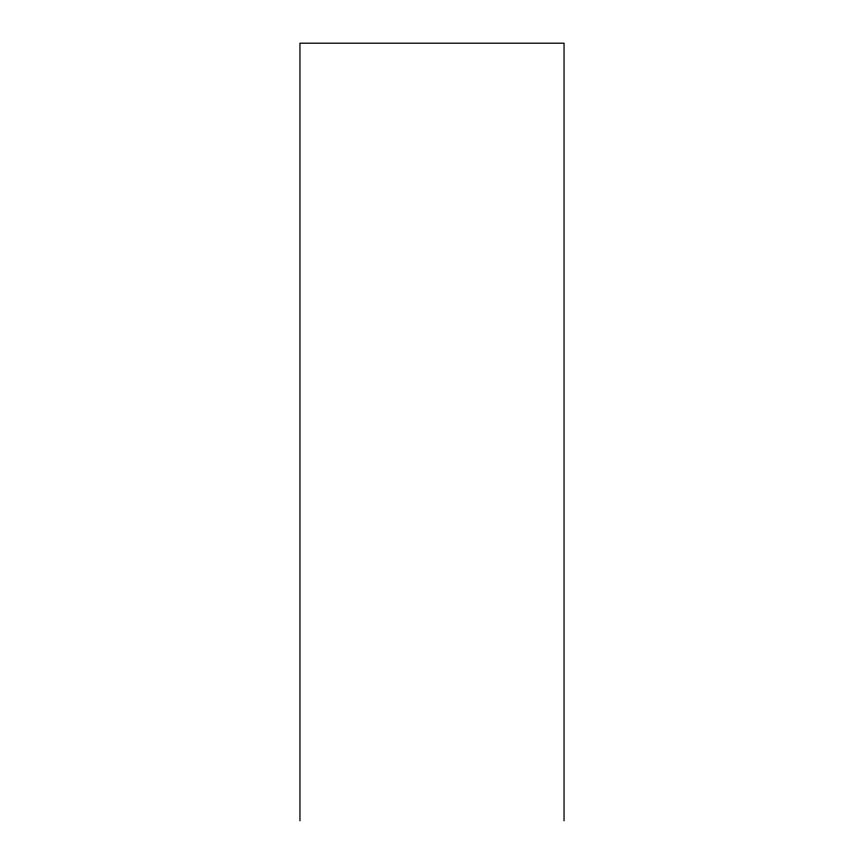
<?xml version="1.0" encoding="UTF-8"?>
<svg xmlns="http://www.w3.org/2000/svg" width="864" height="864" viewBox="0 0 864 864"><rect width="100%" height="100%" fill="white"/><g stroke="black" fill="none" stroke-linecap="round" stroke-linejoin="round"><path stroke-width="1.3" d="M564.041 820.8L564.041 43.2L299.959 43.2L299.959 820.8"/></g></svg>
